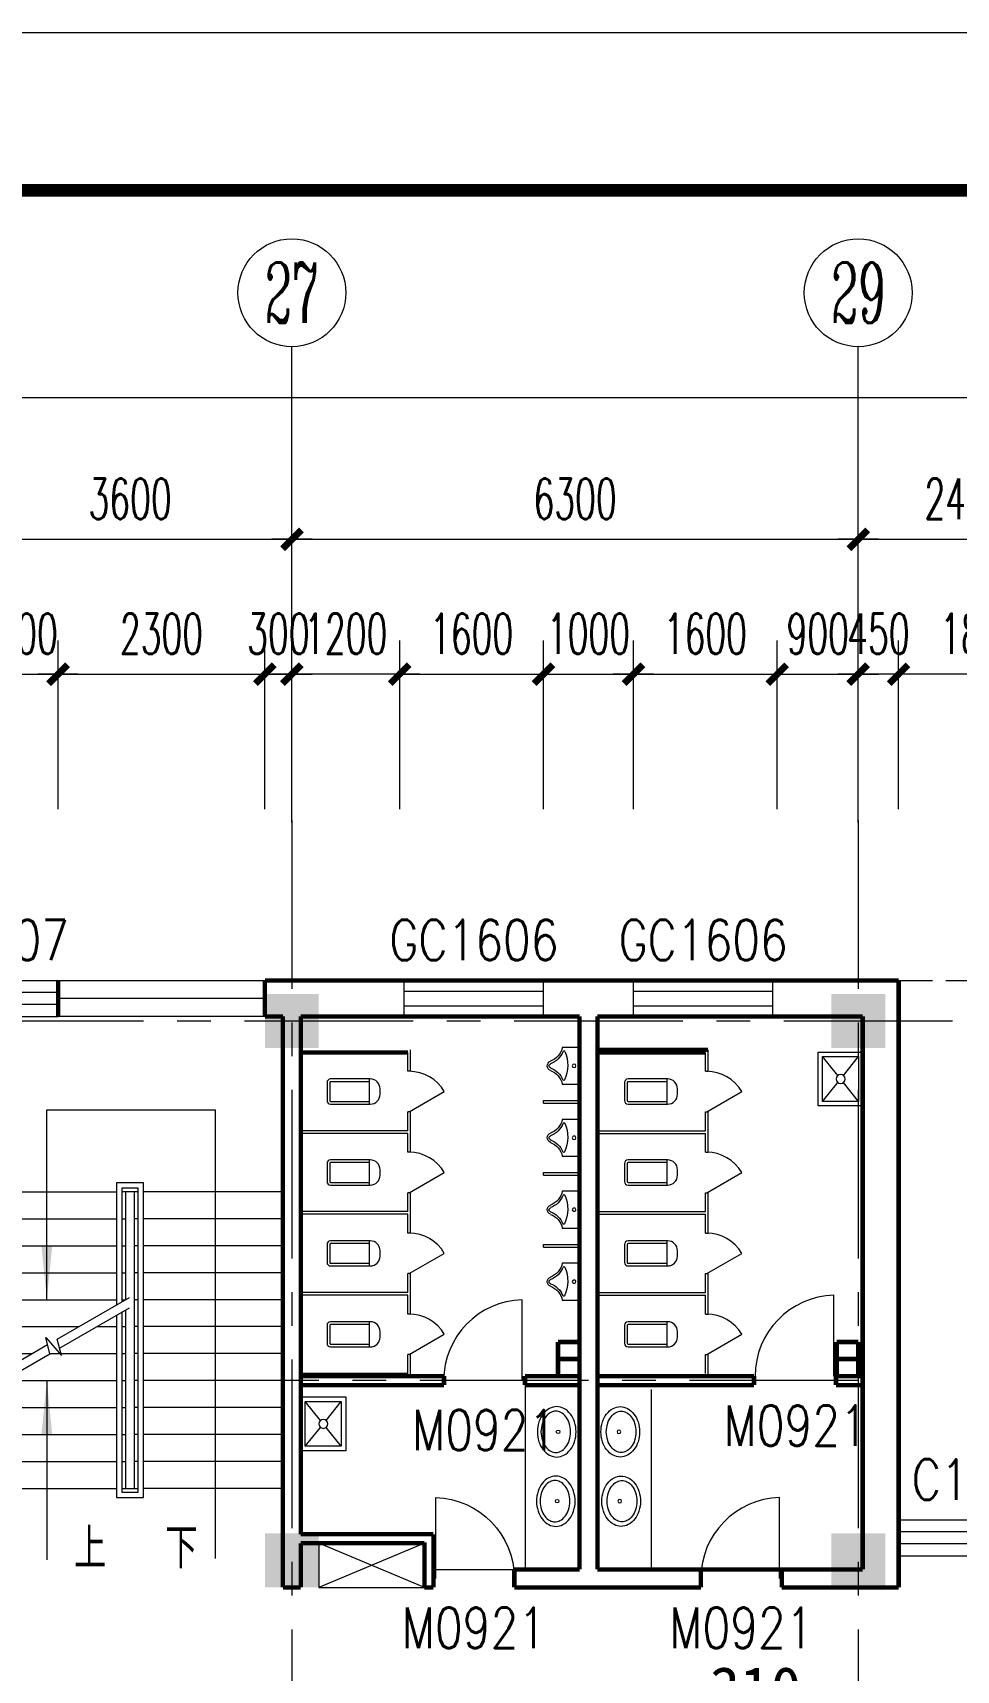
# Model space of a CAD drawing. Extents: x 2719331 to 3465925, y -270324 to -167476.
# Drawn here: x 3102356 to 3112629, y -187223 to -169011 of the extents above; entities that cross this region are included whole.
import ezdxf
from ezdxf.enums import TextEntityAlignment as Align

# ---------------------------------------------------------------- set-up
doc = ezdxf.new("R2010")
doc.units = 0
doc.header["$LTSCALE"] = 1500
doc.header["$MEASUREMENT"] = 0
doc.linetypes.add('CENTER', pattern=[2, 1.25, -0.25, 0.25, -0.25])
doc.linetypes.add('DASH', pattern=[0.35, 0.25, -0.1])
doc.layers.get('0').update_dxf_attribs({"linetype": 'CONTINUOUS', "lineweight": 0})
doc.layers.get('DEFPOINTS').update_dxf_attribs({"linetype": 'CONTINUOUS', "lineweight": 5})
for name, color, linetype, lineweight in [('AXIS', 7, 'CONTINUOUS', 5), ('AXIS_TEXT', 7, 'CONTINUOUS', 5), ('COLUMN', 7, 'CONTINUOUS', 5), ('DOTE', 7, 'CENTER', 5), ('LVTRY', 7, 'CONTINUOUS', 5), ('LVTRY_WINDOW', 7, 'CONTINUOUS', 5), ('P-S-TEXT', 7, 'CONTINUOUS', 5), ('PUB_DIM', 250, 'CONTINUOUS', 5), ('STAIR', 7, 'CONTINUOUS', 5), ('WALL', 7, 'CONTINUOUS', 5), ('WINDOW', 7, 'CONTINUOUS', 5), ('WINDOW_TEXT', 7, 'CONTINUOUS', 5), ('我的', 7, 'CONTINUOUS', 5), ('虚线', 7, 'DASH', 5)]:
    doc.layers.add(name, color=color, linetype=linetype, lineweight=lineweight)
doc.layers.add('中文', color=4, linetype='CONTINUOUS')
doc.styles.add('_SIMPLEX', font='SIMPLEX.shx', dxfattribs={"width": 0.6})
doc.styles.add('COMPLEX', font='COMPLEX')
doc.styles.add('DIM_FONT', font='romans.shx', dxfattribs={"width": 0.6})
doc.styles.add('H1', font='romans.shx', dxfattribs={"width": 1.2, "bigfont": 'hztxt.shx'})
doc.styles.add('SIMPLEX', font='SIMPLEX.SHX', dxfattribs={"width": 0.6})
doc.styles.get("Standard").update_dxf_attribs({"font": 'SIMHEI.TTF', "height": 1.2})
doc.dimstyles.new('DIMN150', dxfattribs={"dimscale": 1.5, "dimtxt": 300, "dimasz": 1, "dimexe": 250, "dimexo": 300, "dimgap": 150, "dimtad": 1, "dimdec": 0, "dimdsep": 46, "dimtxsty": 'DIM_FONT', "dimblk": '_DIMX', "dimcen": 2.5, "dimdle": 0.3, "dimclrd": 7, "dimclre": 256, "dimclrt": 256, "dimadec": 0, "dimazin": 0, "dimtfac": 1, "dimtdec": 0, "dimtix": 1, "dimtmove": 2, "dimatfit": 3, "dimldrblk": '_DIMX', "dimfxl": 1, "dimtvp": 1, "dimtolj": 1, "dimtzin": 0, "dimlwd": -1, "dimlwe": -1, "dimarcsym": 0})

# ---------------------------------------------------------------- blocks, each defined once
blk = doc.blocks.new('_FZH')
blk.add_solid([(0.5, -0.5), (-0.5, -0.5), (0.5, 0.5), (-0.5, 0.5)])
blk = doc.blocks.new('_ARROW')
blk.add_solid([(0, 0), (-1, 0.1), (-1, -0.1)])
blk = doc.blocks.new('A$C439E1623')
at = {"layer": 'PUB_DIM'}
for points in [[(818, 2892), (818, 5002), (2689, 5002), (2689, 13)], [(818, 1992), (818, 0)]]:
    blk.add_lwpolyline(points, dxfattribs=at)
at = {"layer": 'STAIR'}
for p, q in [((1893, 4192), (1593, 4192)), ((1593, 4192), (1593, 2834)), ((1893, 692), (1893, 4192)), ((43, 4092), (1593, 4092)), ((43, 4092), (43, 1939)), ((1653, 4132), (1653, 2868)), ((1833, 4132), (1653, 4132)), ((1833, 4092), (1653, 4092)), ((1693, 4092), (1693, 2892)), ((1793, 792), (1793, 4092)), ((1833, 752), (1833, 4132)), ((3443, 4092), (1893, 4092)), ((3443, 792), (3443, 4092)), ((43, 3792), (1593, 3792)), ((1653, 3792), (1693, 3792)), ((1833, 3792), (1793, 3792)), ((3443, 3792), (1893, 3792)), ((43, 3492), (1593, 3492)), ((1653, 3492), (1693, 3492)), ((1833, 3492), (1793, 3492)), ((3443, 3492), (1893, 3492)), ((43, 3192), (1593, 3192)), ((1653, 3192), (1693, 3192)), ((1833, 3192), (1793, 3192)), ((3443, 3192), (1893, 3192)), ((933, 2453), (1737, 2917)), ((43, 2892), (1593, 2892)), ((959, 2352), (1737, 2801)), ((1653, 2892), (1693, 2892)), ((1653, 2753), (1653, 752)), ((1693, 2776), (1693, 792)), ((1833, 2892), (1793, 2892)), ((3443, 2892), (1893, 2892)), ((43, 2592), (1174, 2592)), ((1374, 2592), (1593, 2592)), ((1593, 2718), (1593, 692)), ((1653, 2592), (1693, 2592)), ((1833, 2592), (1793, 2592)), ((3443, 2592), (1893, 2592)), ((0, 1914), (827, 2392)), ((853, 2291), (807, 2472)), ((807, 2472), (980, 2272)), ((980, 2272), (933, 2453)), ((0, 1798), (853, 2291)), ((43, 2292), (654, 2292)), ((853, 2292), (1593, 2292)), ((1653, 2292), (1693, 2292)), ((1833, 2292), (1793, 2292)), ((3443, 2292), (1893, 2292)), ((43, 1992), (134, 1992)), ((43, 1823), (43, 792)), ((334, 1992), (1593, 1992)), ((1653, 1992), (1693, 1992)), ((1833, 1992), (1793, 1992)), ((3443, 1992), (1893, 1992)), ((43, 1692), (1593, 1692)), ((1653, 1692), (1693, 1692)), ((1833, 1692), (1793, 1692)), ((3443, 1692), (1893, 1692)), ((43, 1392), (1593, 1392)), ((1653, 1392), (1693, 1392)), ((1833, 1392), (1793, 1392)), ((3443, 1392), (1893, 1392)), ((43, 1092), (1593, 1092)), ((1653, 1092), (1693, 1092)), ((1833, 1092), (1793, 1092)), ((3443, 1092), (1893, 1092)), ((43, 792), (1593, 792)), ((1653, 792), (1833, 792)), ((1653, 752), (1833, 752)), ((3443, 792), (1893, 792)), ((1593, 692), (1893, 692))]:
    blk.add_line(p, q, dxfattribs=at)
at = {"layer": 'PUB_DIM', "xscale": 600, "yscale": 600, "zscale": 600}
for p, rotation in [((818, 2892), 270), ((818, 1992), 90)]:
    blk.add_blockref('_ARROW', p, dxfattribs=dict(at, rotation=rotation))
blk = doc.blocks.new('_WBLK')
for p, q in [((-0.5, 0.5), (0.5, 0.5)), ((0.5, 0.1667), (-0.5, 0.1667)), ((0.5, -0.1667), (-0.5, -0.1667)), ((-0.5, -0.5), (0.5, -0.5))]:
    blk.add_line(p, q)
at = {"layer": 'WINDOW_TEXT', "style": 'SIMPLEX', "flags": 9}
blk.add_attdef('A', text='', height=1, dxfattribs=at).set_placement((0, 1.5), align=Align.MIDDLE)
blk = doc.blocks.new('_GCBLK')
at = {"linetype": 'DASH'}
for p, q in [((-0.5, -0.5), (-0.5, 0.5)), ((0.5, -0.5), (0.5, 0.5)), ((-0.5, 0.2), (0.5, 0.2)), ((-0.5, -0.2), (0.5, -0.2))]:
    blk.add_line(p, q, dxfattribs=at)
at = {"layer": 'WINDOW_TEXT', "style": 'SIMPLEX', "flags": 9}
blk.add_attdef('A', text='', height=1, dxfattribs=at).set_placement((0, 1.5), align=Align.MIDDLE)
blk = doc.blocks.new('_AXISO')
blk.add_circle((0, 0), 0.5)
at = {"layer": 'AXIS_TEXT', "style": 'COMPLEX', "width": 1.041667}
blk.add_attdef('A', text='', height=0.56, dxfattribs=at).set_placement((-0.25, -0.28), (0.25, -0.28), align=Align.FIT)
blk = doc.blocks.new('_DIMX')
blk.add_line((-150, 0), (150, 0))
at = {"const_width": 50}
blk.add_lwpolyline([(-70, -70), (70, 70)], dxfattribs=at)
blk = doc.blocks.new('*D1506')
at = {"layer": 'DEFPOINTS', "color": 0, "lineweight": 25}
for p in [(3111539, -174645), (3105239, -177795), (3111539, -177795)]:
    blk.add_point(p, dxfattribs=at)
at = {"layer": '我的'}
for p, q in [((3105239, -177345), (3105239, -174270)), ((3111539, -177345), (3111539, -174270))]:
    blk.add_line(p, q, dxfattribs=at)
at = {"layer": '我的', "color": 7}
blk.add_line((3105240, -174645), (3111537, -174645), dxfattribs=at)
at = {"layer": '我的', "color": 7, "xscale": 1.5, "yscale": 1.5, "zscale": 1.5, "rotation": 180}
blk.add_blockref('_DIMX', (3105239, -174645), dxfattribs=at)
at = {"layer": '我的', "color": 7, "xscale": 1.5, "yscale": 1.5, "zscale": 1.5}
blk.add_blockref('_DIMX', (3111539, -174645), dxfattribs=at)
at = {"layer": '我的', "lineweight": 0, "insert": (3108389, -174195), "char_height": 450, "attachment_point": 5, "style": 'DIM_FONT'}
blk.add_mtext('\\A1;6300', dxfattribs=at)
blk = doc.blocks.new('*D1507')
at = {"layer": 'DEFPOINTS', "color": 0, "lineweight": 25}
for p in [(3113938, -174645), (3111539, -177795), (3113938, -177795)]:
    blk.add_point(p, dxfattribs=at)
at = {"layer": '我的'}
for p, q in [((3111539, -177345), (3111539, -174270)), ((3113938, -177345), (3113938, -174270))]:
    blk.add_line(p, q, dxfattribs=at)
at = {"layer": '我的', "color": 7}
blk.add_line((3111540, -174645), (3113937, -174645), dxfattribs=at)
at = {"layer": '我的', "color": 7, "xscale": 1.5, "yscale": 1.5, "zscale": 1.5, "rotation": 180}
blk.add_blockref('_DIMX', (3111539, -174645), dxfattribs=at)
at = {"layer": '我的', "color": 7, "xscale": 1.5, "yscale": 1.5, "zscale": 1.5}
blk.add_blockref('_DIMX', (3113938, -174645), dxfattribs=at)
at = {"layer": '我的', "lineweight": 0, "insert": (3112738, -174195), "char_height": 450, "attachment_point": 5, "style": 'DIM_FONT'}
blk.add_mtext('\\A1;2400', dxfattribs=at)
blk = doc.blocks.new('*D1508')
at = {"layer": 'DEFPOINTS', "color": 0, "lineweight": 25}
for p in [(3105239, -174645), (3101639, -177795), (3105239, -177795)]:
    blk.add_point(p, dxfattribs=at)
at = {"layer": '我的'}
for p, q in [((3101639, -177345), (3101639, -174270)), ((3105239, -177345), (3105239, -174270))]:
    blk.add_line(p, q, dxfattribs=at)
at = {"layer": '我的', "color": 7}
blk.add_line((3101640, -174645), (3105237, -174645), dxfattribs=at)
at = {"layer": '我的', "color": 7, "xscale": 1.5, "yscale": 1.5, "zscale": 1.5, "rotation": 180}
blk.add_blockref('_DIMX', (3101639, -174645), dxfattribs=at)
at = {"layer": '我的', "color": 7, "xscale": 1.5, "yscale": 1.5, "zscale": 1.5}
blk.add_blockref('_DIMX', (3105239, -174645), dxfattribs=at)
at = {"layer": '我的', "lineweight": 0, "insert": (3103439, -174195), "char_height": 450, "attachment_point": 5, "style": 'DIM_FONT'}
blk.add_mtext('\\A1;3600', dxfattribs=at)
blk = doc.blocks.new('*D1511')
at = {"layer": 'DEFPOINTS', "color": 0, "lineweight": 25}
for p in [(3120689, -173066), (3120689, -177412), (3063338, -177636)]:
    blk.add_point(p, dxfattribs=at)
at = {"layer": '我的'}
for p, q in [((3063338, -177186), (3063338, -172691)), ((3120689, -176962), (3120689, -172691))]:
    blk.add_line(p, q, dxfattribs=at)
at = {"layer": '我的', "color": 7}
blk.add_line((3063340, -173066), (3120687, -173066), dxfattribs=at)
at = {"layer": '我的', "color": 7, "xscale": 1.5, "yscale": 1.5, "zscale": 1.5, "rotation": 180}
blk.add_blockref('_DIMX', (3063338, -173066), dxfattribs=at)
at = {"layer": '我的', "color": 7, "xscale": 1.5, "yscale": 1.5, "zscale": 1.5}
blk.add_blockref('_DIMX', (3120689, -173066), dxfattribs=at)
at = {"layer": '我的', "lineweight": 0, "insert": (3093466, -172478), "char_height": 450, "attachment_point": 5, "style": 'DIM_FONT'}
blk.add_mtext('\\A1;57350', dxfattribs=at)
blk = doc.blocks.new('*D1527')
at = {"layer": 'DEFPOINTS', "color": 0, "lineweight": 25}
for p in [(3102638, -176145), (3101938, -178095), (3102638, -178095)]:
    blk.add_point(p, dxfattribs=at)
at = {"layer": '我的'}
for p, q in [((3101938, -177645), (3101938, -175770)), ((3102638, -177645), (3102638, -175770))]:
    blk.add_line(p, q, dxfattribs=at)
at = {"layer": '我的', "color": 7}
for p, q in [((3101937, -176145), (3101935, -176145)), ((3101938, -176145), (3102638, -176145)), ((3102640, -176145), (3102641, -176145))]:
    blk.add_line(p, q, dxfattribs=at)
at = {"layer": '我的', "color": 7, "xscale": 1.5, "yscale": 1.5, "zscale": 1.5}
blk.add_blockref('_DIMX', (3101938, -176145), dxfattribs=at)
at = {"layer": '我的', "color": 7, "xscale": 1.5, "yscale": 1.5, "zscale": 1.5, "rotation": 180}
blk.add_blockref('_DIMX', (3102638, -176145), dxfattribs=at)
at = {"layer": '我的', "lineweight": 0, "insert": (3102288, -175695), "char_height": 450, "attachment_point": 5, "style": 'DIM_FONT'}
blk.add_mtext('\\A1;700', dxfattribs=at)
blk = doc.blocks.new('*D1528')
at = {"layer": 'DEFPOINTS', "color": 0, "lineweight": 25}
for p in [(3108038, -176145), (3106438, -178095), (3108038, -178095)]:
    blk.add_point(p, dxfattribs=at)
at = {"layer": '我的'}
for p, q in [((3106438, -177645), (3106438, -175770)), ((3108038, -177645), (3108038, -175770))]:
    blk.add_line(p, q, dxfattribs=at)
at = {"layer": '我的', "color": 7}
blk.add_line((3106440, -176145), (3108037, -176145), dxfattribs=at)
at = {"layer": '我的', "color": 7, "xscale": 1.5, "yscale": 1.5, "zscale": 1.5, "rotation": 180}
blk.add_blockref('_DIMX', (3106438, -176145), dxfattribs=at)
at = {"layer": '我的', "color": 7, "xscale": 1.5, "yscale": 1.5, "zscale": 1.5}
blk.add_blockref('_DIMX', (3108038, -176145), dxfattribs=at)
at = {"layer": '我的', "lineweight": 0, "insert": (3107238, -175695), "char_height": 450, "attachment_point": 5, "style": 'DIM_FONT'}
blk.add_mtext('\\A1;1600', dxfattribs=at)
blk = doc.blocks.new('*D1529')
at = {"layer": 'DEFPOINTS', "color": 0, "lineweight": 25}
for p in [(3109038, -176145), (3108038, -178095), (3109038, -178095)]:
    blk.add_point(p, dxfattribs=at)
at = {"layer": '我的'}
for p, q in [((3108038, -177645), (3108038, -175770)), ((3109038, -177645), (3109038, -175770))]:
    blk.add_line(p, q, dxfattribs=at)
at = {"layer": '我的', "color": 7}
for p, q in [((3108037, -176145), (3108035, -176145)), ((3108038, -176145), (3109038, -176145)), ((3109040, -176145), (3109041, -176145))]:
    blk.add_line(p, q, dxfattribs=at)
at = {"layer": '我的', "color": 7, "xscale": 1.5, "yscale": 1.5, "zscale": 1.5}
blk.add_blockref('_DIMX', (3108038, -176145), dxfattribs=at)
at = {"layer": '我的', "color": 7, "xscale": 1.5, "yscale": 1.5, "zscale": 1.5, "rotation": 180}
blk.add_blockref('_DIMX', (3109038, -176145), dxfattribs=at)
at = {"layer": '我的', "lineweight": 0, "insert": (3108538, -175695), "char_height": 450, "attachment_point": 5, "style": 'DIM_FONT'}
blk.add_mtext('\\A1;1000', dxfattribs=at)
blk = doc.blocks.new('*D1530')
at = {"layer": 'DEFPOINTS', "color": 0, "lineweight": 25}
for p in [(3110638, -176145), (3109038, -178095), (3110638, -178095)]:
    blk.add_point(p, dxfattribs=at)
at = {"layer": '我的'}
for p, q in [((3109038, -177645), (3109038, -175770)), ((3110638, -177645), (3110638, -175770))]:
    blk.add_line(p, q, dxfattribs=at)
at = {"layer": '我的', "color": 7}
blk.add_line((3109040, -176145), (3110637, -176145), dxfattribs=at)
at = {"layer": '我的', "color": 7, "xscale": 1.5, "yscale": 1.5, "zscale": 1.5, "rotation": 180}
blk.add_blockref('_DIMX', (3109038, -176145), dxfattribs=at)
at = {"layer": '我的', "color": 7, "xscale": 1.5, "yscale": 1.5, "zscale": 1.5}
blk.add_blockref('_DIMX', (3110638, -176145), dxfattribs=at)
at = {"layer": '我的', "lineweight": 0, "insert": (3109838, -175695), "char_height": 450, "attachment_point": 5, "style": 'DIM_FONT'}
blk.add_mtext('\\A1;1600', dxfattribs=at)
blk = doc.blocks.new('*D1531')
at = {"layer": 'DEFPOINTS', "color": 0, "lineweight": 25}
for p in [(3111538, -176145), (3110638, -178095), (3111538, -178095)]:
    blk.add_point(p, dxfattribs=at)
at = {"layer": '我的'}
for p, q in [((3110638, -177645), (3110638, -175770)), ((3111538, -177645), (3111538, -175770))]:
    blk.add_line(p, q, dxfattribs=at)
at = {"layer": '我的', "color": 7}
for p, q in [((3110637, -176145), (3110635, -176145)), ((3110638, -176145), (3111538, -176145)), ((3111540, -176145), (3111541, -176145))]:
    blk.add_line(p, q, dxfattribs=at)
at = {"layer": '我的', "color": 7, "xscale": 1.5, "yscale": 1.5, "zscale": 1.5}
blk.add_blockref('_DIMX', (3110638, -176145), dxfattribs=at)
at = {"layer": '我的', "color": 7, "xscale": 1.5, "yscale": 1.5, "zscale": 1.5, "rotation": 180}
blk.add_blockref('_DIMX', (3111538, -176145), dxfattribs=at)
at = {"layer": '我的', "lineweight": 0, "insert": (3111088, -175695), "char_height": 450, "attachment_point": 5, "style": 'DIM_FONT'}
blk.add_mtext('\\A1;900', dxfattribs=at)
blk = doc.blocks.new('*D1532')
at = {"layer": 'DEFPOINTS', "color": 0, "lineweight": 25}
for p in [(3111988, -176145), (3111988, -178095), (3113838, -178095)]:
    blk.add_point(p, dxfattribs=at)
at = {"layer": '我的'}
for p, q in [((3111988, -177645), (3111988, -175770)), ((3113838, -177645), (3113838, -175770))]:
    blk.add_line(p, q, dxfattribs=at)
at = {"layer": '我的', "color": 7}
blk.add_line((3113837, -176145), (3111990, -176145), dxfattribs=at)
at = {"layer": '我的', "color": 7, "xscale": 1.5, "yscale": 1.5, "zscale": 1.5, "rotation": 180}
blk.add_blockref('_DIMX', (3111988, -176145), dxfattribs=at)
at = {"layer": '我的', "color": 7, "xscale": 1.5, "yscale": 1.5, "zscale": 1.5}
blk.add_blockref('_DIMX', (3113838, -176145), dxfattribs=at)
at = {"layer": '我的', "lineweight": 0, "insert": (3112913, -175695), "char_height": 450, "attachment_point": 5, "style": 'DIM_FONT'}
blk.add_mtext('\\A1;1850', dxfattribs=at)
blk = doc.blocks.new('*D1554')
at = {"layer": 'DEFPOINTS', "color": 0, "lineweight": 25}
for p in [(3105238, -176145), (3105238, -178095), (3106438, -178095)]:
    blk.add_point(p, dxfattribs=at)
at = {"layer": '我的'}
for p, q in [((3105238, -177645), (3105238, -175770)), ((3106438, -177645), (3106438, -175770))]:
    blk.add_line(p, q, dxfattribs=at)
at = {"layer": '我的', "color": 7}
for p, q in [((3105237, -176145), (3105235, -176145)), ((3106438, -176145), (3105238, -176145)), ((3106440, -176145), (3106441, -176145))]:
    blk.add_line(p, q, dxfattribs=at)
at = {"layer": '我的', "color": 7, "xscale": 1.5, "yscale": 1.5, "zscale": 1.5}
blk.add_blockref('_DIMX', (3105238, -176145), dxfattribs=at)
at = {"layer": '我的', "color": 7, "xscale": 1.5, "yscale": 1.5, "zscale": 1.5, "rotation": 180}
blk.add_blockref('_DIMX', (3106438, -176145), dxfattribs=at)
at = {"layer": '我的', "lineweight": 0, "insert": (3105838, -175695), "char_height": 450, "attachment_point": 5, "style": 'DIM_FONT'}
blk.add_mtext('\\A1;1200', dxfattribs=at)
blk = doc.blocks.new('*D1555')
at = {"layer": 'DEFPOINTS', "color": 0, "lineweight": 25}
for p in [(3111538, -176145), (3111538, -178095), (3111988, -178095)]:
    blk.add_point(p, dxfattribs=at)
at = {"layer": '我的'}
for p, q in [((3111538, -177645), (3111538, -175770)), ((3111988, -177645), (3111988, -175770))]:
    blk.add_line(p, q, dxfattribs=at)
at = {"layer": '我的', "color": 7}
for p, q in [((3111537, -176145), (3111535, -176145)), ((3111988, -176145), (3111538, -176145)), ((3111990, -176145), (3111991, -176145))]:
    blk.add_line(p, q, dxfattribs=at)
at = {"layer": '我的', "color": 7, "xscale": 1.5, "yscale": 1.5, "zscale": 1.5}
blk.add_blockref('_DIMX', (3111538, -176145), dxfattribs=at)
at = {"layer": '我的', "color": 7, "xscale": 1.5, "yscale": 1.5, "zscale": 1.5, "rotation": 180}
blk.add_blockref('_DIMX', (3111988, -176145), dxfattribs=at)
at = {"layer": '我的', "lineweight": 0, "insert": (3111763, -175695), "char_height": 450, "attachment_point": 5, "style": 'DIM_FONT'}
blk.add_mtext('\\A1;450', dxfattribs=at)
blk = doc.blocks.new('*D1603')
at = {"layer": 'DEFPOINTS', "color": 0, "lineweight": 25}
for p in [(3105238, -176145), (3104938, -178095), (3105238, -178095)]:
    blk.add_point(p, dxfattribs=at)
at = {"layer": '我的'}
for p, q in [((3104938, -177645), (3104938, -175770)), ((3105238, -177645), (3105238, -175770))]:
    blk.add_line(p, q, dxfattribs=at)
at = {"layer": '我的', "color": 7}
for p, q in [((3104937, -176145), (3104935, -176145)), ((3104938, -176145), (3105238, -176145)), ((3105240, -176145), (3105241, -176145))]:
    blk.add_line(p, q, dxfattribs=at)
at = {"layer": '我的', "color": 7, "xscale": 1.5, "yscale": 1.5, "zscale": 1.5}
blk.add_blockref('_DIMX', (3104938, -176145), dxfattribs=at)
at = {"layer": '我的', "color": 7, "xscale": 1.5, "yscale": 1.5, "zscale": 1.5, "rotation": 180}
blk.add_blockref('_DIMX', (3105238, -176145), dxfattribs=at)
at = {"layer": '我的', "lineweight": 0, "insert": (3105088, -175695), "char_height": 450, "attachment_point": 5, "style": 'DIM_FONT'}
blk.add_mtext('\\A1;300', dxfattribs=at)
blk = doc.blocks.new('*D774')
at = {"layer": 'DEFPOINTS', "color": 0, "lineweight": 25}
for p in [(3104938, -176145), (3102638, -178095), (3104938, -178095)]:
    blk.add_point(p, dxfattribs=at)
at = {"layer": '我的'}
for p, q in [((3102638, -177645), (3102638, -175770)), ((3104938, -177645), (3104938, -175770))]:
    blk.add_line(p, q, dxfattribs=at)
at = {"layer": '我的', "color": 7}
blk.add_line((3102640, -176145), (3104937, -176145), dxfattribs=at)
at = {"layer": '我的', "color": 7, "xscale": 1.5, "yscale": 1.5, "zscale": 1.5, "rotation": 180}
blk.add_blockref('_DIMX', (3102638, -176145), dxfattribs=at)
at = {"layer": '我的', "color": 7, "xscale": 1.5, "yscale": 1.5, "zscale": 1.5}
blk.add_blockref('_DIMX', (3104938, -176145), dxfattribs=at)
at = {"layer": '我的', "lineweight": 0, "insert": (3103788, -175695), "char_height": 450, "attachment_point": 5, "style": 'DIM_FONT'}
blk.add_mtext('\\A1;2300', dxfattribs=at)
blk = doc.blocks.new('_LV6')
for p, q in [((-140, -340), (-140, -780)), ((-110, -340), (-110, -770)), ((100, -300), (-100, -300)), ((100, -330), (-100, -330)), ((110, -770), (110, -340)), ((140, -780), (140, -340)), ((140, -770), (-140, -770)), ((-30, -890), (30, -890))]:
    blk.add_line(p, q)
for centre, radius, start, end in [((-100, -340), 40, 90, 180), ((-100, -340), 10, 90, 180), ((100, -340), 40, 0, 90), ((100, -340), 10, 0, 90), ((-30, -780), 110, 180, 270), ((30, -780), 110, 270, 0)]:
    blk.add_arc(centre, radius, start, end)
blk = doc.blocks.new('_DBLK')
blk.add_line((-0.5, 0), (0, -0.866))
blk.add_arc((-0.5, 0), 1, 300, 0)
at = {"layer": 'WINDOW_TEXT', "style": 'SIMPLEX', "flags": 9}
blk.add_attdef('A', text='', height=1, dxfattribs=at).set_placement((0, 1.5), align=Align.MIDDLE)
blk = doc.blocks.new('M_A2ZXL')
blk.add_line((-0.472, 0), (-0.472, -1))
blk.add_arc((-0.5, 0), 1, 271.6231, 0)
blk = doc.blocks.new('_LV3')
for points in [[(280, -265, 0.12431), (260, -186, 0.105707), (198, -113, 0.086941), (110, -67, 0.077137), (0, -50, 0.077137), (-110, -67, 0.086941), (-198, -113, 0.105707), (-260, -186, 0.12431), (-280, -265, 0.12431), (-260, -344, 0.105707), (-198, -417, 0.086941), (-110, -463, 0.077137), (0, -480, 0.077137), (110, -463, 0.086941), (198, -417, 0.105707), (260, -344, 0.12431)], [(230, -275, 0.12431), (216, -220, 0.105707), (168, -163, 0.086941), (95, -125, 0.077137), (0, -110, 0.077137), (-95, -125, 0.086941), (-168, -163, 0.105707), (-216, -220, 0.12431), (-230, -275, 0.12431), (-216, -330, 0.105707), (-168, -387, 0.086941), (-95, -425, 0.077137), (0, -440, 0.077137), (95, -425, 0.086941), (168, -387, 0.105707), (216, -330, 0.12431)]]:
    blk.add_lwpolyline(points, format="xyb", close=True)
blk.add_circle((0, -250), 20)
blk = doc.blocks.new('_LV12')
for p, q in [((-250, -50), (-39, -219)), ((39, -219), (250, -50)), ((-250, -450), (-39, -281)), ((39, -281), (250, -450))]:
    blk.add_line(p, q)
for points in [[(300, -500), (300, 0), (-300, 0), (-300, -500)], [(250, -450), (250, -50), (-250, -50), (-250, -450)]]:
    blk.add_lwpolyline(points, close=True)
blk.add_circle((0, -250), 50)
blk = doc.blocks.new('_LV8')
for p, q in [((-205, 0), (205, 0)), ((-205, -191), (-205, 0)), ((205, 0), (205, -191))]:
    blk.add_line(p, q)
blk.add_circle((0, -60), 20)
for centre, radius, start, end in [((-152, -175), 10, 114.1084, 248.1394), ((5, -526), 395, 66.6675, 114.1084), ((158, -173), 10, 290.4941, 66.6675), ((-243, -391), 203, 19.2639, 79.2894), ((-243, -401), 233, 19.2639, 68.1394), ((0, -306), 54, 199.2639, 269.7777), ((0, -316), 24, 199.2639, 269.4998), ((0, -306), 54, 270.2223, 340.7361), ((0, -316), 24, 270.5002, 340.7361), ((243, -401), 233, 110.4941, 160.7361), ((243, -391), 203, 100.7106, 160.7361)]:
    blk.add_arc(centre, radius, start, end)

msp = doc.modelspace()

# ---------------------------------------------------------------- linework, layer by layer
at = {"layer": 'AXIS', "color": 250}
msp.add_lwpolyline([(3022485, -169010.7), (3022485, -270324.1), (3159205.6, -270324.1), (3159205.6, -169010.7)], close=True, dxfattribs=at)
at = {"layer": 'AXIS', "color": 0, "const_width": 140.2}
msp.add_lwpolyline([(3024237.9, -170763.5), (3024237.9, -268571.3), (3157452.7, -268571.3), (3157452.7, -170763.5)], close=True, dxfattribs=at)
at = {"layer": 'DOTE', "lineweight": 0}
for p, q in [((3105238.2, -177768.4), (3105238.2, -216274.1)), ((3111538.2, -177768.4), (3111538.2, -222342)), ((3056712.2, -180002), (3126057, -180002)), ((3111538.2, -184002), (3104019.4, -184002))]:
    msp.add_line(p, q, dxfattribs=at)
at = {"layer": 'LVTRY', "lineweight": 0}
for p, q in [((3106529.7, -180562), (3106529.7, -180352)), ((3106559.7, -180562), (3106559.7, -180322)), ((3109838.1, -180562), (3109838.1, -180352)), ((3109868.1, -180562), (3109868.1, -180322)), ((3106559.7, -180562), (3106529.7, -180562)), ((3109838.1, -180562), (3109868.1, -180562)), ((3106529.7, -181222), (3106529.7, -181012)), ((3106559.7, -181012), (3106529.7, -181012)), ((3106559.7, -181462), (3106559.7, -181012)), ((3108038.1, -180916.2), (3108038.1, -180886.2)), ((3108038.1, -180886.2), (3108438.1, -180886.2)), ((3108038.1, -180916.2), (3108438.1, -180916.2)), ((3109838.1, -181222), (3109838.1, -181012)), ((3109838.1, -181012), (3109868.1, -181012)), ((3109868.1, -181462), (3109868.1, -181012)), ((3106529.7, -181222), (3105329.7, -181222)), ((3106529.7, -181252), (3105329.7, -181252)), ((3106529.7, -181462), (3106529.7, -181252)), ((3108638.1, -181222), (3109838.1, -181222)), ((3108638.1, -181252), (3109838.1, -181252)), ((3109838.1, -181462), (3109838.1, -181252)), ((3106559.7, -181462), (3106529.7, -181462)), ((3109838.1, -181462), (3109868.1, -181462)), ((3108038.1, -181716.2), (3108038.1, -181686.2)), ((3108038.1, -181686.2), (3108438.1, -181686.2)), ((3108038.1, -181716.2), (3108438.1, -181716.2)), ((3106529.7, -182122), (3106529.7, -181912)), ((3106559.7, -181912), (3106529.7, -181912)), ((3106559.7, -182362), (3106559.7, -181912)), ((3109838.1, -182122), (3109838.1, -181912)), ((3109838.1, -181912), (3109868.1, -181912)), ((3109868.1, -182362), (3109868.1, -181912)), ((3106529.7, -182122), (3105329.7, -182122)), ((3108638.1, -182122), (3109838.1, -182122)), ((3106529.7, -182152), (3105329.7, -182152)), ((3106529.7, -182362), (3106529.7, -182152)), ((3108638.1, -182152), (3109838.1, -182152)), ((3109838.1, -182362), (3109838.1, -182152)), ((3106559.7, -182362), (3106529.7, -182362)), ((3108038.1, -182516.2), (3108038.1, -182486.2)), ((3108038.1, -182486.2), (3108438.1, -182486.2)), ((3109838.1, -182362), (3109868.1, -182362)), ((3108038.1, -182516.2), (3108438.1, -182516.2)), ((3106529.7, -183022), (3106529.7, -182812)), ((3106559.7, -182812), (3106529.7, -182812)), ((3106559.7, -183262), (3106559.7, -182812)), ((3109838.1, -183022), (3109838.1, -182812)), ((3109838.1, -182812), (3109868.1, -182812)), ((3109868.1, -183262), (3109868.1, -182812)), ((3106529.7, -183022), (3105329.7, -183022)), ((3108638.1, -183022), (3109838.1, -183022)), ((3106529.7, -183052), (3105329.7, -183052)), ((3106529.7, -183262), (3106529.7, -183052)), ((3108638.1, -183052), (3109838.1, -183052)), ((3109838.1, -183262), (3109838.1, -183052)), ((3106559.7, -183262), (3106529.7, -183262)), ((3109838.1, -183262), (3109868.1, -183262)), ((3106529.7, -183922), (3106529.7, -183712)), ((3106559.7, -183712), (3106529.7, -183712)), ((3106559.7, -183952), (3106559.7, -183712)), ((3109838.1, -183922), (3109838.1, -183712)), ((3109838.1, -183712), (3109868.1, -183712)), ((3109868.1, -183952), (3109868.1, -183712)), ((3106529.7, -183922), (3105329.7, -183922)), ((3107838.1, -186102), (3107838.1, -184052)), ((3109238.1, -186102), (3109238.1, -184102)), ((3106713.1, -185810.5), (3105538.1, -186302)), ((3106713.1, -186302), (3105538.1, -185810.5)), ((3105538.1, -185810.5), (3105538.1, -186302)), ((3106713.1, -186302), (3106713.1, -185810.5)), ((3105538.1, -186302), (3106713.1, -186302))]:
    msp.add_line(p, q, dxfattribs=at)
at = {"layer": 'LVTRY', "lineweight": 0, "const_width": 50}
for points in [[(3108638.1, -180322), (3109868.1, -180322)], [(3106529.7, -180352), (3105329.7, -180352)], [(3108638.1, -180352), (3109838.1, -180352)]]:
    msp.add_lwpolyline(points, dxfattribs=at)
at = {"layer": 'STAIR', "lineweight": 0}
msp.add_line((3106813.1, -186102), (3107813.1, -186102), dxfattribs=at)
at = {"layer": 'STAIR', "lineweight": 0, "const_width": 50}
msp.add_lwpolyline([(3110738.1, -186102), (3109738.1, -186102)], dxfattribs=at)
at = {"layer": 'WALL', "lineweight": 0, "const_width": 50}
for points in [[(3104938.2, -179552), (3111988.2, -179552)], [(3104938.2, -179952), (3104938.2, -179552)], [(3111988.2, -179552), (3111988.2, -185552)], [(3104938.2, -179952), (3105138.2, -179952)], [(3105138.2, -186302), (3105138.2, -179952)], [(3105338.2, -179952), (3108438.2, -179952)], [(3105338.2, -185710.5), (3105338.2, -179952)], [(3108438.2, -179952), (3108438.2, -186102)], [(3111588.2, -179952), (3108638.2, -179952)], [(3108638.2, -179952), (3108638.2, -186102)], [(3111588.2, -186102), (3111588.2, -179952)], [(3108198.1, -183572), (3108198.1, -183952)], [(3108438.1, -183572), (3108198.1, -183572)], [(3108438.1, -183952), (3108438.1, -183572)], [(3111298.2, -183572), (3111298.2, -183952)], [(3111538.2, -183572), (3111298.2, -183572)], [(3111538.2, -183952), (3111538.2, -183572)], [(3108198.1, -183762), (3108438.1, -183762)], [(3111298.2, -183762), (3111538.2, -183762)], [(3105338.1, -183952), (3106931.4, -183952)], [(3106931.4, -184052), (3106931.4, -183952)], [(3107831.4, -183952), (3108438.1, -183952)], [(3107831.4, -183952), (3108438.1, -183952)], [(3107831.4, -184052), (3107831.4, -183952)], [(3108638.1, -183952), (3110379.4, -183952)], [(3108638.1, -183952), (3110379.4, -183952)], [(3108638.1, -183952), (3110379.4, -183952)], [(3110379.4, -184052), (3110379.4, -183952)], [(3111292, -183952), (3111588.1, -183952)], [(3111292, -184052), (3111292, -183952)], [(3111298.2, -183952), (3111538.2, -183952)], [(3105338.1, -184052), (3106931.4, -184052)], [(3107831.4, -184052), (3108438.1, -184052)], [(3108638.1, -184052), (3110379.4, -184052)], [(3111292, -184052), (3111588.1, -184052)], [(3111988.2, -186302), (3111988.2, -185552)], [(3106813.1, -185710.5), (3105338.1, -185710.5)], [(3106813.1, -186102), (3106813.1, -185710.5)], [(3106713.1, -185810.5), (3105338.1, -185810.5)], [(3105338.2, -186302), (3105338.2, -185810.5)], [(3106713.1, -186302), (3106713.1, -185802)], [(3106713.1, -185810.5), (3106713.1, -186302)], [(3106813.1, -186102), (3106813.1, -186102)], [(3106813.1, -186302), (3106813.1, -186102)], [(3107713.1, -186102), (3107813.1, -186102)], [(3108438.1, -186102), (3107713.1, -186102)], [(3107713.1, -186102), (3107713.1, -186302)], [(3109788.1, -186102), (3108638.1, -186102)], [(3109788.1, -186102), (3109788.1, -186302)], [(3110688.1, -186102), (3110688.1, -186302)], [(3111588.2, -186102), (3110688.1, -186102)], [(3105338.2, -186302), (3105138.2, -186302)], [(3106713.1, -186302), (3106813.1, -186302)], [(3109788.1, -186302), (3107713.1, -186302)], [(3111988.2, -186302), (3110688.1, -186302)]]:
    msp.add_lwpolyline(points, dxfattribs=at)
at = {"layer": 'WINDOW', "lineweight": 0}
for p, q in [((3102638.2, -179552), (3104938.2, -179552)), ((3104938.2, -179752), (3102638.2, -179752)), ((3104938.2, -179952), (3102638.2, -179952))]:
    msp.add_line(p, q, dxfattribs=at)
at = {"layer": 'WINDOW', "lineweight": 0, "const_width": 50}
msp.add_lwpolyline([(3102638.2, -179952), (3102638.2, -179552)], dxfattribs=at)
at = {"layer": '我的', "lineweight": 0}
for p, q in [((3105238.6, -177795.3), (3105238.5, -172502.4)), ((3111538.6, -177795.3), (3111538.5, -172502.4))]:
    msp.add_line(p, q, dxfattribs=at)
at = {"layer": '虚线', "linetype": 'DASH', "lineweight": 0}
msp.add_line((3111988.2, -179552), (3119738.2, -179552.5), dxfattribs=at)

# ---------------------------------------------------------------- block references
at = {"layer": 'AXIS', "lineweight": 0}
ref = msp.add_blockref('_AXISO', (3105238.5, -171902.4), dxfattribs=dict(at, xscale=1200, yscale=1200, zscale=1200))
ref.add_attrib('A', '27', dxfattribs={"layer": 'AXIS_TEXT', "height": 672, "style": 'COMPLEX', "width": 0.551471}).set_placement((3104938.5, -172238.4), (3105538.5, -172238.4), align=Align.FIT)
ref = msp.add_blockref('_AXISO', (3111538.5, -171902.4), dxfattribs=dict(at, xscale=1200, yscale=1200, zscale=1200))
ref.add_attrib('A', '29', dxfattribs={"layer": 'AXIS_TEXT', "height": 672, "style": 'COMPLEX', "width": 0.551471}).set_placement((3111238.5, -172238.4), (3111838.5, -172238.4), align=Align.FIT)
at = {"layer": 'COLUMN', "lineweight": 0, "xscale": 600, "yscale": 600, "zscale": 600}
for p in [(3105238.2, -180002), (3111538.2, -180002), (3105238.2, -186002), (3111538.2, -186002)]:
    msp.add_blockref('_FZH', p, dxfattribs=at)
at = {"layer": 'LVTRY', "lineweight": 0, "xscale": -1}
for name, p, rotation in [('_LV8', (3108438.1, -180501.2), 269.9999999999949), ('_LV12', (3111592.3, -180647.4), 270), ('_LV8', (3108438.1, -181301.2), 269.9999999999949), ('_LV8', (3108438.1, -182101.2), 269.9999999999949), ('_LV8', (3108438.1, -182901.2), 269.9999999999949), ('_LV12', (3105838.1, -184482.8), 270), ('_LV3', (3108626.5, -184571.6), 90), ('_LV3', (3108636.3, -185343), 90)]:
    msp.add_blockref(name, p, dxfattribs=dict(at, rotation=rotation))
at = {"layer": 'LVTRY', "lineweight": 0}
for name, p, rotation in [('_LV6', (3105329.7, -180787), 90), ('_LV6', (3108638.1, -180787), 90), ('_LV6', (3105329.7, -181687), 90), ('_LV6', (3108638.1, -181687), 90), ('_LV6', (3105329.7, -182587), 90), ('_LV6', (3108638.1, -182587), 90), ('_LV6', (3105329.7, -183487), 90), ('_LV6', (3108638.1, -183487), 90), ('_LV3', (3108449.7, -184571.6), 270), ('_LV3', (3108440, -185343), 270)]:
    msp.add_blockref(name, p, dxfattribs=dict(at, rotation=rotation))
at = {"layer": 'LVTRY_WINDOW', "lineweight": 0, "xscale": 450, "yscale": 450, "zscale": 450, "rotation": 89.99999999997034}
for p in [(3106544.7, -180787), (3109853.1, -180787), (3106544.7, -181687), (3109853.1, -181687), (3106544.7, -182587), (3109853.1, -182587), (3106544.7, -183487), (3109853.1, -183487)]:
    msp.add_blockref('_DBLK', p, dxfattribs=at)
at = {"layer": 'STAIR', "lineweight": 0}
msp.add_blockref('A$C439E1623', (3101694.9, -185993.6), dxfattribs=at)
at = {"layer": 'WINDOW', "lineweight": 0}
ref = msp.add_blockref('_WBLK', (3102288.2, -179752), dxfattribs=dict(at, xscale=700, yscale=399.9991050352691, zscale=700))
ref.add_attrib('A', 'C07', dxfattribs={"layer": 'WINDOW_TEXT', "height": 450, "style": '_SIMPLEX', "width": 0.8, "flags": 8}).set_placement((3102288.2, -179102), align=Align.MIDDLE)
ref = msp.add_blockref('_GCBLK', (3107263.5, -179752), dxfattribs=dict(at, xscale=1550, yscale=399.9991050362878, zscale=1550))
ref.add_attrib('A', 'GC1606', dxfattribs={"layer": 'WINDOW_TEXT', "height": 450, "style": '_SIMPLEX', "width": 0.8, "flags": 8}).set_placement((3107263.5, -179102), align=Align.MIDDLE)
ref = msp.add_blockref('_GCBLK', (3109813.5, -179752), dxfattribs=dict(at, xscale=1550, yscale=399.9991050362878, zscale=1550))
ref.add_attrib('A', 'GC1606', dxfattribs={"layer": 'WINDOW_TEXT', "height": 450, "style": '_SIMPLEX', "width": 0.8, "flags": 8}).set_placement((3109813.5, -179102), align=Align.MIDDLE)
ref = msp.add_blockref('M_A2ZXL', (3107376.6, -184002), dxfattribs=dict(at, xscale=900, yscale=900, zscale=900, rotation=180))
ref.add_attrib('A', 'M0921', dxfattribs={"layer": 'WINDOW_TEXT', "height": 450, "style": '_SIMPLEX', "width": 0.8, "flags": 8}).set_placement((3107376.6, -184552, -360295.4), align=Align.MIDDLE)
ref = msp.add_blockref('M_A2ZXL', (3110842, -183952), dxfattribs=dict(at, xscale=900, yscale=900, zscale=900, rotation=180))
ref.add_attrib('A', 'M0921', dxfattribs={"layer": 'WINDOW_TEXT', "height": 450, "style": '_SIMPLEX', "width": 0.8, "flags": 8}).set_placement((3110842, -184502, -360295.4), align=Align.MIDDLE)
ref = msp.add_blockref('_WBLK', (3112913.2, -185752), dxfattribs=dict(at, xscale=1850, yscale=399.9999999999417, zscale=1850))
ref.add_attrib('A', 'C1831', dxfattribs={"layer": 'WINDOW_TEXT', "height": 450, "style": '_SIMPLEX', "width": 0.8, "flags": 8}).set_placement((3112913.2, -185102), align=Align.MIDDLE)
ref = msp.add_blockref('M_A2ZXL', (3107263.1, -186202), dxfattribs=dict(at, xscale=-900, yscale=900, zscale=900, rotation=180))
ref.add_attrib('A', 'M0921', dxfattribs={"layer": 'WINDOW_TEXT', "height": 450, "style": '_SIMPLEX', "width": 0.8, "flags": 8}).set_placement((3107263.1, -186752, -360295.4), align=Align.MIDDLE)
ref = msp.add_blockref('M_A2ZXL', (3110238.1, -186202), dxfattribs=dict(at, xscale=900, yscale=900, zscale=900, rotation=180))
ref.add_attrib('A', 'M0921', dxfattribs={"layer": 'WINDOW_TEXT', "height": 450, "style": '_SIMPLEX', "width": 0.8, "flags": 8}).set_placement((3110238.1, -186752, -360295.4), align=Align.MIDDLE)

# ---------------------------------------------------------------- texts
at = {"layer": 'P-S-TEXT', "lineweight": 0, "style": 'H1', "width": 0.8}
for s, p in [('上', (3102815.6, -186092)), ('下', (3103830.1, -186092))]:
    msp.add_text(s, height=450, rotation=360, dxfattribs=at).set_placement(p)
at = {"layer": '中文', "insert": (3109884.3, -187185.3), "char_height": 500, "width": 6011.563, "attachment_point": 1}
msp.add_mtext('{\\fFangSong_GB2312|b0|i0|c134|p49;\\C0;310}', dxfattribs=at)

# ---------------------------------------------------------------- dimensions: what is measured, and where the dimension line sits
at = {"layer": '我的', "lineweight": 0}
dim = msp.add_linear_dim(base=(3120688.6, -173066.2), p1=(3063338.3, -177636.5), p2=(3120688.6, -177411.5), dimstyle='DIMN150', dxfattribs=at)
dim.commit()
dim.dimension.update_dxf_attribs({"geometry": '*D1511', "text_midpoint": (3093466.4, -172477.8), "dimtype": 160})
for base, p1, p2, picture, middle in [((3105238.6, -174645.3), (3101638.6, -177795.3), (3105238.6, -177795.3), '*D1508', (3103438.6, -174195.3)), ((3111538.6, -174645.3), (3105238.6, -177795.3), (3111538.6, -177795.3), '*D1506', (3108388.6, -174195.3)), ((3113938.2, -174645.3), (3111538.6, -177795.3), (3113938.2, -177795.3), '*D1507', (3112738.4, -174195.3)), ((3102638.2, -176145.3), (3101938.3, -178095.3), (3102638.2, -178095.3), '*D1527', (3102288.2, -175695.3)), ((3104938.3, -176145.3), (3102638.2, -178095.3), (3104938.3, -178095.3), '*D774', (3103788.2, -175695.3)), ((3105238.3, -176145.3), (3104938.3, -178095.3), (3105238.3, -178095.3), '*D1603', (3105088.3, -175695.3)), ((3105238.3, -176145.3), (3106438.3, -178095.3), (3105238.3, -178095.3), '*D1554', (3105838.3, -175695.3)), ((3108038.3, -176145.3), (3106438.3, -178095.3), (3108038.3, -178095.3), '*D1528', (3107238.3, -175695.3)), ((3109038.3, -176145.3), (3108038.3, -178095.3), (3109038.3, -178095.3), '*D1529', (3108538.3, -175695.3)), ((3110638.3, -176145.3), (3109038.3, -178095.3), (3110638.3, -178095.3), '*D1530', (3109838.3, -175695.3)), ((3111538.3, -176145.3), (3110638.3, -178095.3), (3111538.3, -178095.3), '*D1531', (3111088.3, -175695.3)), ((3111538.3, -176145.3), (3111988.3, -178095.3), (3111538.3, -178095.3), '*D1555', (3111763.3, -175695.3)), ((3111988.3, -176145.3), (3113838.2, -178095.3), (3111988.3, -178095.3), '*D1532', (3112913.2, -175695.3))]:
    dim = msp.add_linear_dim(base=base, p1=p1, p2=p2, dimstyle='DIMN150', dxfattribs=at)
    dim.commit()
    dim.dimension.update_dxf_attribs({"geometry": picture, "text_midpoint": middle})

doc.saveas('drawing.dxf')
